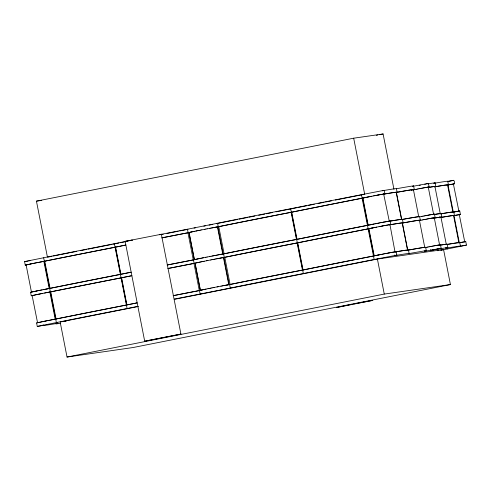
<?xml version="1.0" encoding="UTF-8"?>
<svg xmlns="http://www.w3.org/2000/svg" width="491" height="491" viewBox="0 0 491 491"><rect width="100%" height="100%" fill="white"/><g stroke="black" fill="none" stroke-linecap="round" stroke-linejoin="round"><path stroke-width="0.74" d="M412.962 186.298L428.434 183.425L426.409 183.91M427.851 187.218L428.25 187.102L426.059 187.452M427.759 187.267L429.122 186.93L428.434 183.425M431.386 214.604L433.578 214.248L428.25 187.102M430.625 214.739L434.449 214.076L433.627 214.297M432.074 218.102L434.265 217.752L433.866 217.875M433.774 217.924L435.136 217.581L434.449 214.076M439.193 245.021L439.586 244.905L434.265 217.752M439.101 245.07L440.464 244.733L434.787 245.733M430.49 249.581L430.662 250.459L441.139 248.25L440.464 244.733M144.728 341.177L180.964 334.076L144.692 341.202L125.137 241.333L161.379 234.238L160.68 234.428M26.637 264.913L25.244 265.128L24.575 261.605L43.656 257.757A152.161 1.596 -11.1 0 1 114.391 243.72A95.463 1 -11.1 0 1 132.183 240.124L132.226 240.345M25.237 265.122L31.958 263.698M37.795 290.746L31.449 292.102L26.121 264.956L30.522 263.986M33.633 295.386L31.258 295.778L30.571 292.274L36.309 291.046M31.252 295.772L37.973 294.348M37.562 322.753L32.136 295.607L36.537 294.643M60.325 323.299A95.463 1 -11.1 0 1 57.821 323.274A152.161 1.596 -11.1 0 1 43.245 325.373L37.273 326.435L36.586 322.931L42.803 321.599M37.451 322.753L43.3 321.501M37.267 326.429L56.373 322.569A152.161 1.596 -11.1 0 1 127.101 308.532A95.463 1 -11.1 0 1 137.91 306.341M453.132 180.455C454.39 179.473 455.636 184.757 453.15 184.082M453.396 184.021L458.87 211.124L458.312 211.271M459.398 214.708L460.435 214.457L459.742 210.946L458.453 211.265M459.3 214.702L464.738 241.824M464.959 241.811L465.763 241.603L466.45 245.107L460.472 246.163A152.161 1.596 -11.1 0 0 445.896 248.262A95.463 1 -11.1 0 0 430.662 250.459M159.814 234.858L159.771 234.637A95.463 1 -11.1 0 1 187.445 229.223L217.574 223.245A95.463 1 -11.1 0 1 290.635 208.749A152.161 1.596 -11.1 0 1 360.529 194.878L384.128 190.318L384.815 193.828L383.741 194.092M168.229 268.448A95.463 1 -11.1 0 1 194.148 263.379L193.411 259.874L197.192 259.033M194.154 263.348L197.879 262.538M383.667 194.08L389.271 221.146L390.142 220.975L390.83 224.479L389.492 224.804M174.244 299.099A95.463 1 -11.1 0 1 200.162 294.035L199.42 290.525L202.433 289.856M389.541 224.768L390.83 224.479M395.01 251.883L389.958 224.651L384.956 225.529M394.439 255.001L394.568 255.658L396.845 255.136L396.157 251.631L395.083 251.895M466.425 245.119L446.509 249.133A152.161 1.596 -11.1 0 1 441.078 250.226M384.103 190.336L382.188 190.778M389.105 221.202L383.802 222.11M411.329 190.263L411.489 190.22A94.567 0.988 -11.1 0 0 412.317 190.011M159.771 234.637L160.269 234.526M190.428 232.194L188.955 232.55L194.332 259.702L195.756 259.34M452.929 180.504L450.775 180.964M201.77 289.997L200.297 290.353L194.97 263.207L197.106 262.703M191.091 232.053L188.133 232.728L187.445 229.223M215.758 227.204L218.262 226.75A95.463 1 -11.1 0 1 291.323 212.253A152.161 1.596 -11.1 0 1 361.216 198.382L365.138 197.591M221.085 254.356L223.589 253.896A95.463 1 -11.1 0 1 296.65 239.399A152.161 1.596 -11.1 0 1 366.544 225.529L370.466 224.737M220.993 258.002L224.277 257.401A95.463 1 -11.1 0 1 297.337 242.904A152.161 1.596 -11.1 0 1 367.231 229.033L371.153 228.241M227.1 285.007L229.604 284.553A95.463 1 -11.1 0 1 302.659 270.056A152.161 1.596 -11.1 0 1 372.559 256.185L376.48 255.394M190.342 232.194L191.864 231.887M195.67 259.34L198.069 258.849M201.684 289.997L203.206 289.69M200.162 294.035L230.291 288.051A95.463 1 -11.1 0 1 303.346 273.555A152.161 1.596 -11.1 0 1 373.246 259.684L396.845 255.13M191.165 232.016L192.742 231.703M424.727 184.266L425.623 184.082M197.173 262.673L198.757 262.354M371.607 228.149L368.158 228.849L367.471 225.351L371.877 224.455M202.501 289.819L204.084 289.506M377.886 255.105L373.485 256.001A151.265 1.583 -11.1 0 0 303.039 269.989L302.481 270.099A94.567 0.988 -11.1 0 0 230.107 284.461L227.769 284.89M192.091 231.826L193.712 231.5M450.364 181.05L448.492 181.437M197.419 258.972L199.039 258.653M198.106 262.476L199.727 262.151M203.434 289.629L205.054 289.303M43.392 261.457L44.724 261.194A151.265 1.583 -11.1 0 1 115.041 247.237L115.581 247.133A94.567 0.988 -11.1 0 1 125.426 245.138M193.123 231.611L194.761 231.286M216.433 227.088L218.765 226.658A94.567 0.988 -11.1 0 1 291.145 212.296L291.697 212.186A151.265 1.583 -11.1 0 1 362.106 198.217L367.434 225.363A151.265 1.583 -11.1 0 0 297.024 239.332L296.472 239.442A94.567 0.988 -11.1 0 0 224.092 253.804L221.76 254.234M365.065 197.591L366.059 197.4M48.222 288.696L50.051 288.346A151.265 1.583 -11.1 0 1 120.369 274.389L120.909 274.285A94.567 0.988 -11.1 0 1 130.753 272.284M198.45 258.757L200.089 258.438M370.392 224.743L372.374 224.35M49.401 292.108L50.358 291.918A152.161 1.596 -11.1 0 1 121.087 277.875L121.596 277.783A94.567 0.988 -11.1 0 1 131.441 275.789M199.137 262.262L200.776 261.936M222.448 257.738L224.78 257.309A94.567 0.988 -11.1 0 1 297.159 242.947L297.712 242.836A151.265 1.583 -11.1 0 1 368.121 228.867L374.173 259.506M371.079 228.247L372.074 228.051M48.91 292.2L49.849 292.01L55.201 319.168L56.066 318.997A151.265 1.583 -11.1 0 1 126.383 305.04L126.924 304.936A94.567 0.988 -11.1 0 1 136.768 302.941M204.465 289.414L206.103 289.089M376.407 255.394L377.401 255.203M30.479 263.986L31.467 263.796M194.233 231.384L200.598 230.113M195.872 231.058L197.032 230.825M366.096 197.382L367.047 197.198M366.55 197.302L362.143 198.198L361.456 194.694M447.7 185.23L448.664 185.046L448.197 185.125M36.322 291.028L37.285 290.844M199.561 258.53L201.2 258.211M200.739 258.291L203.538 257.738M36.494 294.637L38.482 294.244M200.248 262.034L201.887 261.709M201.427 261.795L203.041 261.476M372.11 228.033L373.577 227.75M371.583 228.143L372.559 227.953M205.576 289.187L208.368 288.628M377.438 255.185L378.389 255.001M419.161 185.408L420.364 185.162M31.528 263.771L32.467 263.593M32.075 263.661L32.989 263.489M32.633 263.55L33.517 263.385M367.753 197.051L369.158 196.781M367.188 197.161L368.618 196.885M366.636 197.272L367.563 197.1M447.025 185.377L447.583 185.26M447.191 185.328L448.13 185.15M37.402 290.813L38.316 290.641M37.96 290.697L38.844 290.531M201.967 258.045L205.925 257.259M373.08 224.197L373.946 224.037M372.516 224.313L373.412 224.142M371.963 224.424L372.89 224.246M38.089 294.312L39.004 294.14M131.895 275.684A95.463 1 -11.1 0 0 121.087 277.875A151.265 1.583 -11.1 0 0 50.739 291.85L49.879 292.016M38.648 294.201L40.066 293.931M202.654 261.55L204.225 261.243M373.768 227.701L374.633 227.536M372.651 227.928L374.099 227.646M42.87 321.574L43.809 321.396M43.417 321.464L44.325 321.292M43.975 321.353L44.853 321.188M207.975 288.696L209.553 288.389M379.089 254.854L379.96 254.688M378.53 254.964L379.426 254.792M377.978 255.075L378.905 254.903M33.204 263.434L34.051 263.274M33.781 263.317L34.591 263.17M197.891 230.641L199.156 230.389M34.358 263.207L35.677 262.949M368.901 196.817L369.698 196.67M38.531 290.586L39.378 290.426M39.108 290.469L39.912 290.316M39.685 290.353L40.458 290.212M373.651 224.086L375.026 223.822M39.219 294.091L40.6 293.821M203.906 261.292L206.613 260.764M40.372 293.857L41.146 293.716M374.915 227.474L376.253 227.216M374.338 227.585L375.713 227.321M44.546 321.237L45.387 321.077M45.117 321.12L45.927 320.973M209.234 288.444L210.749 288.149M45.7 321.01L46.473 320.862M210.498 288.192L211.94 287.916M380.243 254.62L381.041 254.473M379.666 254.737L380.494 254.584M47.443 257.198L36.444 201.144L353.686 138.192L383.09 133.957L393.942 189.262M376.327 135.301L377.831 135.007M379.334 134.706L383.09 133.957M48.198 257.051L51.954 256.302M53.458 256.007L59.472 254.811M60.976 254.516L69.243 252.871M70.747 252.577L76.762 251.38M80.524 250.637L86.533 249.44M88.036 249.146L111.34 244.518M112.844 244.217L118.859 243.027M120.363 242.726L125.628 241.682M161.711 234.526L163.215 234.225M166.971 233.477L178.251 231.243M179.755 230.942L188.022 229.303M194.037 228.106L195.541 227.812M203.808 226.167L205.312 225.872M209.074 225.124L212.83 224.381M216.586 223.632L237.638 219.459M239.142 219.158L247.409 217.519M248.912 217.218L254.927 216.028M258.689 215.279L264.704 214.088M266.202 213.788L272.217 212.597M275.979 211.848L297.024 207.675M298.528 207.374L306.801 205.735M308.305 205.434L314.32 204.244M318.076 203.495L324.091 202.304M325.594 202.004L331.609 200.807M335.365 200.064L363.935 194.393M371.264 196.351L371.914 196.228M200.42 230.138L201.813 229.874M370.662 196.468L371.349 196.345M34.941 263.09L36.236 262.845M201.709 229.88L204.416 229.352M369.484 196.701L370.791 196.455M36.131 262.851L36.8 262.728M411.329 190.269L412.201 190.097M375.989 223.62L378.426 223.141M205.747 257.284L207.141 257.02M207.036 257.032L209.743 256.498M375.4 223.736L376.677 223.491M40.268 290.236L41.005 290.101M374.811 223.853L375.572 223.712M40.857 290.12L41.563 289.991M41.459 290.003L42.122 289.88M376.677 227.124L379.113 226.639M206.435 260.789L207.828 260.525M207.724 260.537L210.43 260.003M376.088 227.241L376.806 227.106M40.956 293.741L41.692 293.606M41.545 293.624L42.251 293.495M42.146 293.508L42.809 293.385M382.606 254.154L384.441 253.792M211.762 287.941L214.414 287.425M213.045 287.683L218.556 286.609M382.004 254.27L382.692 254.148M46.283 320.893L47.019 320.752M380.826 254.504L382.133 254.258M46.872 320.776L48.707 320.42M47.474 320.654L48.081 320.537M138.339 306.494L60.16 322.01L67.034 357.043L133.19 347.511L450.431 284.559L443.557 249.526L377.401 259.058L174.428 299.332M437.542 250.723L439.046 250.422M440.55 250.122L443.557 249.526M67.034 357.043L384.275 294.084L450.431 284.559M352.164 304.248L336.501 307.526L372.767 300.394L354.023 303.886M373.719 195.866L371.871 196.228M36.739 262.734L37.967 262.489M37.942 262.507L38.586 262.372M414.987 189.538L413.649 189.802L416.35 189.274M379.046 223.018L377.812 223.27M42.066 289.88L43.294 289.641M43.269 289.653L43.914 289.518M379.07 226.658L379.733 226.523M42.754 293.385L44.601 293.023M421.002 220.189L418.363 220.711M384.398 253.81L385.061 253.669M383.213 254.031L383.827 253.915M48.689 320.414L49.309 320.292M49.278 320.31L49.929 320.175M424.991 247.611L426.329 247.341M394.568 255.658A152.161 1.596 -11.1 0 1 409.144 253.559A95.463 1 -11.1 0 1 424.377 251.361L441.151 248.231M374.774 195.676L375.554 195.51M374.203 195.786L374.946 195.627M373.633 195.897L374.332 195.749M204.373 229.371L205.815 229.076M205.686 229.113L207.214 228.806M161.785 237.89A94.567 0.988 -11.1 0 1 187.955 232.771L189.103 232.55L194.43 259.696L193.282 259.923A94.567 0.988 -11.1 0 0 167.112 265.036M38.513 262.397L39.2 262.249M39.09 262.28L39.814 262.133M39.661 262.169L40.422 262.016M416.196 189.311L417.718 189.01M379.531 222.932L380.881 222.662M378.96 223.043L379.66 222.896M209.694 256.517L211.142 256.228M211.013 256.259L213.929 255.688M43.84 289.543L44.528 289.402M44.417 289.432L45.749 289.162M44.982 289.322L46.35 289.046M421.523 216.463L423.046 216.157M420.241 216.715L421.677 216.421M380.961 226.283L381.568 226.167M380.218 226.437L382.164 226.05M379.647 226.547L380.347 226.4M210.381 260.021L211.83 259.733M211.701 259.764L213.229 259.457M167.799 268.54A94.567 0.988 -11.1 0 1 193.97 263.421L195.117 263.201L200.445 290.353L199.297 290.574A94.567 0.988 -11.1 0 0 173.127 295.692M44.528 293.047L45.215 292.906M45.104 292.937L45.829 292.783M45.669 292.826L46.436 292.667M422.211 219.968L423.733 219.661M420.928 220.214L422.364 219.925M386.11 253.479L386.896 253.313M384.969 253.7L386.288 253.43M217.028 286.916L221.3 286.081M49.855 320.2L50.542 320.052M50.426 320.083L51.156 319.936M50.996 319.972L51.764 319.819M427.538 247.114L429.06 246.813M426.256 247.366L427.692 247.077M376.431 195.35L377.309 195.173M375.333 195.565L376.738 195.283M207.012 228.855L209.964 228.278M417.491 189.06L419.081 188.747M40.225 262.059L41.023 261.899M40.778 261.955L42.189 261.672M41.33 261.85L42.754 261.562M381.759 222.503L382.636 222.325M381.212 222.607L382.059 222.435M380.66 222.711L381.476 222.546M212.339 256.007L215.285 255.424M422.819 216.212L424.408 215.899M46.105 289.107L46.94 288.935M46.657 288.996L47.517 288.825M382.446 226.007L383.324 225.829M381.9 226.112L382.747 225.94M213.026 259.506L214.616 259.193M214.334 259.254L215.972 258.929M423.506 219.716L425.096 219.397M46.234 292.716L47.038 292.55M46.792 292.605L47.627 292.433M47.345 292.501L48.204 292.323M387.491 253.203L388.651 252.975M386.675 253.368L387.773 253.153M428.827 246.863L430.417 246.55M51.561 319.862L52.365 319.702M52.12 319.758L52.954 319.586M52.672 319.653L54.096 319.365M377.487 195.154L378.408 194.964M376.965 195.252L377.867 195.068M209.602 228.358L211.265 228.027M420.026 188.575L421.689 188.249M418.774 188.814L420.406 188.489M42.392 261.648L43.3 261.457M42.895 261.55L43.834 261.359M382.293 222.398L383.735 222.116M214.929 255.504L216.592 255.179M425.353 215.727L427.017 215.396M424.095 215.966L425.734 215.641M47.191 288.892L48.081 288.714M47.713 288.794L48.627 288.61M383.882 225.719L389.983 224.596M382.98 225.903L384.49 225.615M215.617 259.009L218.52 258.444M426.041 219.232L427.704 218.9M424.783 219.471L426.421 219.146M47.879 292.397L48.769 292.219M48.4 292.298L49.315 292.114M388.823 252.957L389.75 252.767M388.307 253.055L389.21 252.871M220.944 286.161L222.607 285.83M431.368 246.378L433.031 246.052M430.11 246.617L431.749 246.292M53.206 319.549L54.642 319.26M54.237 319.353L55.17 319.162M433.817 183.346A152.161 1.596 -11.1 0 1 447.755 181.357L453.727 180.295M30.025 260.66L28.582 260.93M378.475 194.964L379.433 194.767M377.99 195.056L384.815 193.822M210.835 228.119L213.659 227.579M421.235 188.348L422.904 188.016M448.461 184.868L449.443 184.671M434.94 186.795A151.265 1.583 -11.1 0 1 447.565 185.027L448.952 184.763M383.311 222.202L390.106 220.968M426.562 215.494L429.361 214.954M216.163 255.271L217.832 254.946M48.713 288.604L49.671 288.413A152.161 1.596 -11.1 0 1 120.399 274.377A95.463 1 -11.1 0 1 131.207 272.18M453.788 212.014L454.77 211.817M440.863 213.843A151.265 1.583 -11.1 0 1 452.892 212.18L459.742 210.946M427.25 218.998L428.919 218.673M216.85 258.775L219.673 258.229M455.458 215.322L453.561 215.69A151.265 1.583 -11.1 0 0 439.089 217.771A94.567 0.988 -11.1 0 0 433.786 218.213M440.519 217.501A152.161 1.596 -11.1 0 1 454.457 215.512L460.429 214.45M390.284 252.675L396.157 251.625M389.817 252.767L390.775 252.57M389.326 252.859L390.271 252.669M222.171 285.922L223.847 285.596M432.577 246.151L434.247 245.819M54.728 319.26L55.686 319.064A152.161 1.596 -11.1 0 1 126.414 305.028A95.463 1 -11.1 0 1 137.222 302.837M459.11 242.8L460.785 242.474M447.08 244.438A152.161 1.596 -11.1 0 1 459.785 242.658L460.288 242.566M132.183 240.124L130.944 240.357M379.396 194.792L383.937 193.994M422.383 188.127L424.034 187.808M212.002 227.898L215.659 227.21M449.369 184.696L453.537 183.972M448.921 184.782L454.378 183.8M427.704 215.279L430.398 214.763M217.329 255.05L220.042 254.528M454.697 211.848L458.827 211.118M428.391 218.783L430.048 218.458M455.384 215.346L459.551 214.622M390.732 252.595L395.28 251.797M433.719 245.93L439.586 244.905M223.344 285.701L225.001 285.381M460.705 242.499L464.879 241.775M460.263 242.585L465.756 241.597M423.451 187.93L425.071 187.617M218.415 254.847L220.987 254.356M429.459 218.581L431.086 218.268M219.103 258.352L220.729 258.033M224.43 285.498L226.056 285.185M129.839 240.559L128.532 240.799M424.427 187.746L425.998 187.445M27.711 261.089L25.679 261.457M214.082 227.511L216.488 227.057M429.748 214.898L431.325 214.598M430.435 218.403L432.012 218.096M220.097 258.162L222.503 257.707M225.424 285.314L227.002 285.007M220.306 254.498L221.815 254.209M226.32 285.148L227.83 284.86M425.298 187.587L429.122 186.93M431.313 218.243L435.136 217.581M33.707 295.355L32.173 295.607M127.605 240.964L125.107 241.363M31.694 292.108L30.571 292.274M25.225 261.531L24.556 261.623M26.741 264.87L26.121 264.956M37.071 322.869L36.622 322.931M36.444 201.144L41.723 200.389M62.412 321.685L66.175 321.145M447.755 181.357L448.443 184.855A152.161 1.596 -11.1 0 0 434.504 186.844M454.457 215.512L453.77 212.008A152.161 1.596 -11.1 0 0 441.065 213.781M459.785 242.658L460.472 246.163M447.988 184.954L453.316 212.106M454.003 215.61L459.33 242.757M447.565 185.027L452.874 212.186M453.58 215.684L458.889 242.842M435.124 182.867L435.812 186.371M441.139 213.524L441.826 217.022M447.154 244.174L447.841 247.679M447.215 248.311L447.344 248.968M434.934 186.543L440.261 213.689M440.949 217.194L446.276 244.346M439.709 216.734L439.881 217.611M445.767 247.605L445.896 248.262M413.606 185.966L414.294 189.471M419.621 216.617L420.308 220.121M425.636 247.274L426.323 250.778M413.416 189.643L418.743 216.789M419.431 220.293L424.758 247.446M424.249 250.705L424.377 251.361M382.489 190.735A152.161 1.596 -11.1 0 1 396.427 188.747L397.115 192.251A95.463 1 -11.1 0 1 413.183 189.845M389.737 221.177A152.161 1.596 -11.1 0 1 402.442 219.403L403.129 222.902A95.463 1 -11.1 0 1 419.197 220.496M395.752 251.828A152.161 1.596 -11.1 0 1 408.457 250.054L409.144 253.559M407.567 250.232L402.252 223.074A151.265 1.583 -11.1 0 0 389.621 224.841M353.686 138.192L364.684 194.246M377.401 259.058L384.275 294.084M362.88 198.057L368.207 225.209M368.894 228.714L374.216 255.86M362.603 198.119L367.931 225.271M368.618 228.769L373.946 255.921M291.697 212.186L297.024 239.332M297.712 242.836L303.039 269.989M291.433 212.241L296.76 239.387M297.448 242.892L302.775 270.044M290.635 208.749L291.323 212.253M296.65 239.399L297.337 242.904M302.659 270.056L303.346 273.555M291.145 212.296L296.472 239.442M297.159 242.947L302.481 270.099M218.765 226.658L224.092 253.804M224.78 257.309L230.107 284.461M217.574 223.245L218.262 226.75M223.589 253.896L224.277 257.401M229.604 284.553L230.291 288.051M217.814 226.854L223.135 254M223.822 257.505L229.15 284.657M217.433 226.916L222.761 254.062M223.448 257.566L228.775 284.719M187.955 232.771L193.282 259.923M193.97 263.421L199.297 290.574M161.343 234.262L180.927 334.101M115.581 247.133L120.909 274.285M121.596 277.783L126.924 304.936M115.342 247.182L120.669 274.334M121.351 277.832L126.678 304.985M114.391 243.72L127.101 308.532M57.693 322.618L57.821 323.274M44.724 261.194L50.051 288.346M50.739 291.85L56.066 318.997M43.656 257.757L56.373 322.569M43.865 261.365L49.192 288.512M43.116 324.717L43.245 325.373M394.948 251.993A151.265 1.583 -11.1 0 1 406.118 250.22M406.701 250.152A151.265 1.583 -11.1 0 1 407.671 250.158M383.606 194.19A151.265 1.583 -11.1 0 1 396.237 192.423L401.552 219.575A151.265 1.583 -11.1 0 0 389.529 221.238M424.261 247.642A94.567 0.988 -11.1 0 0 407.739 250.201L402.411 223.049A94.567 0.988 -11.1 0 1 418.332 220.662M412.919 189.839A94.567 0.988 -11.1 0 0 396.397 192.398L401.724 219.545A94.567 0.988 -11.1 0 1 418.627 216.764M440.292 245.162A94.567 0.988 -11.1 0 1 446.159 244.315M427.771 187.556A94.567 0.988 -11.1 0 1 434.437 186.746M446.871 244.493A151.265 1.583 -11.1 0 1 458.907 242.83M44.343 261.261A152.161 1.596 -11.1 0 1 115.078 247.225A95.463 1 -11.1 0 1 125.88 245.034M162.22 237.791A95.463 1 -11.1 0 1 188.133 232.728M384.41 194.025A152.161 1.596 -11.1 0 1 397.115 192.251M396.427 188.747A95.463 1 -11.1 0 1 412.495 186.341M427.949 187.501A95.463 1 -11.1 0 1 434.701 186.746M427.894 183.892A95.463 1 -11.1 0 1 434.013 183.241M173.556 295.594A95.463 1 -11.1 0 1 199.475 290.531M408.457 250.054A95.463 1 -11.1 0 1 424.525 247.648M439.292 245.304A95.463 1 -11.1 0 1 446.65 244.377M167.541 264.944A95.463 1 -11.1 0 1 193.46 259.874M390.425 224.682A152.161 1.596 -11.1 0 1 403.129 222.902M402.442 219.403A95.463 1 -11.1 0 1 419.118 216.819M433.964 218.157A95.463 1 -11.1 0 1 440.715 217.396M435.1 214.346A95.463 1 -11.1 0 1 440.028 213.892M434.277 214.506A94.567 0.988 -11.1 0 1 440.132 213.769"/></g></svg>
